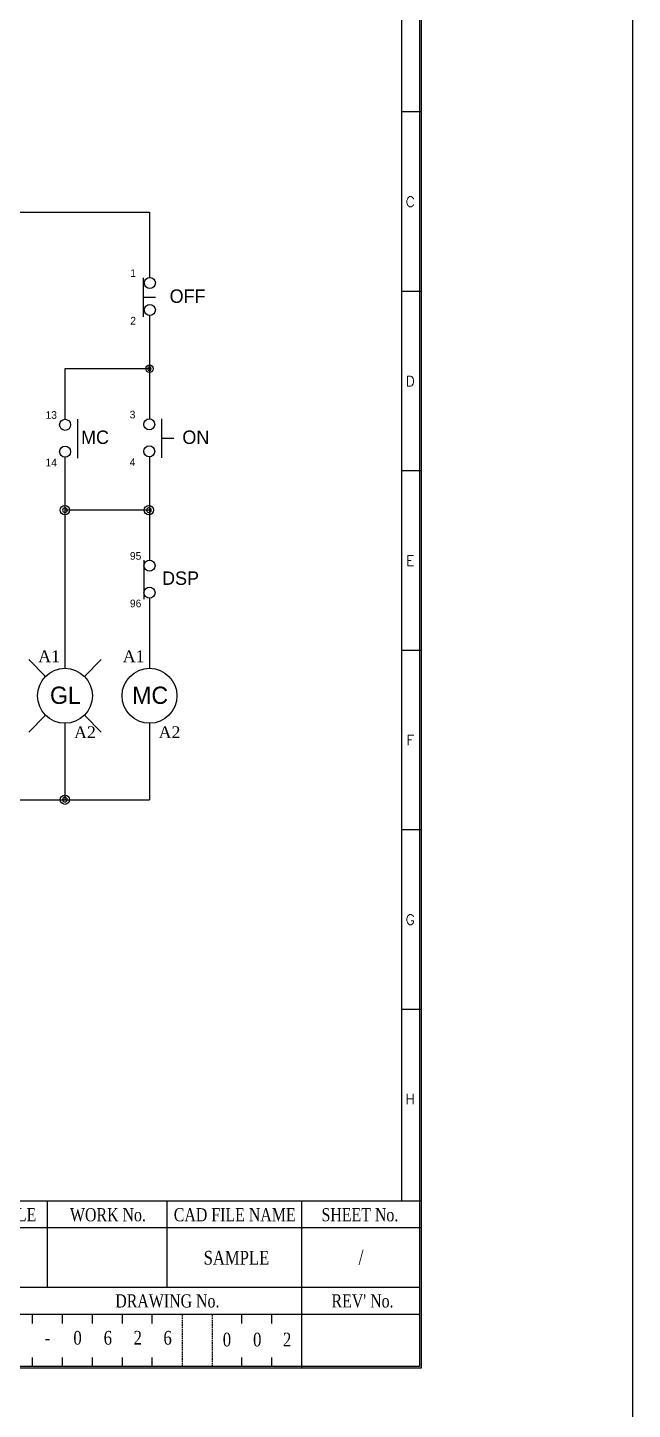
# Model space of a CAD drawing. Header units: millimetres. Extents: x 45 to 885, y 38 to 718.
# Drawn here: x 785.3 to 885.4, y 333.8 to 562.5 of the extents above; entities that cross this region are included whole.
import ezdxf
from ezdxf.enums import TextEntityAlignment as Align

# ---------------------------------------------------------------- set-up
doc = ezdxf.new("R2010")
doc.units = ezdxf.units.MM
doc.linetypes.add('HIDDEN', pattern=[0.375, 0.25, -0.125])
for name, color, linetype in [('20', 2, 'Continuous'), ('30', 3, 'Continuous'), ('4', 133, 'Continuous'), ('40', 4, 'Continuous'), ('70', 7, 'Continuous'), ('ASHADE', 7, 'Continuous')]:
    doc.layers.add(name, color=color, linetype=linetype)
doc.styles.add('ghs', font='NGULIM.TTF')
doc.styles.add('HCM', font='batang.ttc')
doc.styles.add('SIMPLEX', font='SIMPLEX')
doc.styles.add('SS', font='batang.ttc', dxfattribs={"width": 0.8})

msp = doc.modelspace()

# ---------------------------------------------------------------- linework, layer by layer
msp.add_lwpolyline([(45.491, 618.976), (885.408, 618.976), (885.408, 37.938), (45.491, 37.938)], close=True)
at = {"layer": '20', "color": 7}
msp.add_line((847.191, 604.646), (847.191, 368.333), dxfattribs=at)
at = {"layer": '30', "color": 7}
for p, q in [((850.458, 548.513), (847.191, 548.513)), ((850.458, 518.813), (847.191, 518.813)), ((850.458, 489.113), (847.191, 489.113)), ((850.458, 459.413), (847.191, 459.413)), ((850.458, 429.713), (847.191, 429.713)), ((850.458, 400.013), (847.191, 400.013))]:
    msp.add_line(p, q, dxfattribs=at)
at = {"layer": '4', "color": 0}
for p, q in [((788.245, 455.117), (785.454, 457.909)), ((794.674, 455.117), (797.466, 457.909)), ((788.245, 448.688), (785.454, 445.897)), ((794.674, 448.688), (797.466, 445.897))]:
    msp.add_line(p, q, dxfattribs=at)
for centre, radius in [((805.453, 506.025), 0.618), ((791.451, 482.625), 0.772), ((805.354, 482.625), 0.772), ((791.451, 434.71), 0.772)]:
    msp.add_circle(centre, radius, dxfattribs=at)
at = {"layer": '40', "color": 7}
for p, q in [((788.583, 353.978), (788.583, 368.333)), ((808.383, 353.978), (808.383, 368.333)), ((830.658, 353.978), (830.658, 368.333)), ((850.458, 363.878), (701.958, 363.878)), ((850.26, 353.978), (701.958, 353.978)), ((830.658, 340.613), (830.658, 353.978)), ((850.26, 349.523), (701.958, 349.523)), ((786.108, 348.038), (786.108, 349.523)), ((791.058, 348.038), (791.058, 349.523)), ((796.008, 348.038), (796.008, 349.523)), ((800.958, 348.038), (800.958, 349.523)), ((805.923, 348.038), (805.923, 349.523)), ((820.758, 348.038), (820.758, 349.523)), ((825.708, 348.038), (825.708, 349.523)), ((786.108, 340.91), (786.108, 342.395)), ((791.058, 340.91), (791.058, 342.395)), ((796.008, 340.91), (796.008, 342.395)), ((800.958, 340.91), (800.958, 342.395)), ((805.923, 340.91), (805.923, 342.395)), ((820.758, 340.91), (820.758, 342.395)), ((825.708, 340.91), (825.708, 342.395))]:
    msp.add_line(p, q, dxfattribs=at)
at = {"layer": '40', "color": 7, "linetype": 'HIDDEN'}
for p, q in [((810.925, 340.91), (810.925, 349.523)), ((815.875, 340.91), (815.875, 349.523))]:
    msp.add_line(p, q, dxfattribs=at)
at = {"layer": '70', "color": 7}
msp.add_line((474.258, 368.333), (850.458, 368.333), dxfattribs=at)
for points in [[(850.458, 340.613), (474.258, 340.613), (474.258, 607.913), (850.458, 607.913)], [(850.161, 340.91), (474.555, 340.91), (474.555, 607.616), (850.161, 607.616)]]:
    msp.add_lwpolyline(points, close=True, dxfattribs=at)
at = {"layer": 'ASHADE', "ltscale": 2}
for p, q in [((716.282, 531.927), (805.453, 531.927)), ((805.453, 531.927), (805.453, 521.128)), ((804.423, 521.081), (804.423, 514.614)), ((804.423, 517.848), (806.442, 517.848)), ((805.453, 514.841), (805.453, 497.73)), ((791.451, 506.025), (791.451, 497.66)), ((805.453, 506.025), (791.451, 506.025)), ((793.532, 497.673), (793.532, 491.205)), ((807.463, 497.743), (807.463, 491.275)), ((807.463, 494.509), (809.482, 494.509)), ((791.451, 491.421), (791.451, 456.448)), ((791.451, 491.37), (791.451, 482.625)), ((805.453, 491.44), (805.453, 474.342)), ((805.354, 482.625), (791.451, 482.625)), ((804.508, 474.354), (804.508, 467.887)), ((805.453, 468.051), (805.453, 456.448)), ((791.451, 447.357), (791.451, 434.71)), ((805.453, 447.357), (805.453, 434.71)), ((723.568, 434.71), (805.453, 434.71))]:
    msp.add_line(p, q, dxfattribs=at)
for centre, radius in [((805.511, 520.215), 0.915), ((805.511, 515.755), 0.915), ((791.482, 496.745), 0.915), ((805.412, 496.815), 0.915), ((791.482, 492.285), 0.915), ((805.412, 492.355), 0.915), ((805.453, 473.427), 0.915), ((805.453, 468.966), 0.915), ((791.46, 451.903), 4.546), ((805.462, 451.903), 4.546)]:
    msp.add_circle(centre, radius, dxfattribs=at)
for centre, radius, start, end in [((805.453, 506.025), 0.305, 0, 180), ((805.453, 506.025), 0.305, 180, 0), ((791.451, 482.625), 0.381, 0, 180), ((791.451, 482.625), 0.381, 180, 0), ((805.354, 482.625), 0.381, 0, 180), ((805.354, 482.625), 0.381, 180, 0), ((791.451, 434.71), 0.381, 0, 180), ((791.451, 434.71), 0.381, 180, 0)]:
    msp.add_arc(centre, radius, start, end, dxfattribs=at)

# ---------------------------------------------------------------- texts
at = {"layer": '30', "color": 7, "style": 'SIMPLEX'}
for s, p in [('C', (848.627, 533.663)), ('D', (848.627, 503.963)), ('E', (848.627, 474.263)), ('F', (848.627, 444.563)), ('G', (848.627, 414.863)), ('H', (848.627, 385.163))]:
    msp.add_text(s, height=1.683, dxfattribs=at).set_placement(p, align=Align.MIDDLE)
at = {"layer": '40', "color": 7, "style": 'SS', "width": 0.8}
for s, height, p in [('SCALE', 2.178, (782.538, 364.937)), ('WORK No.', 2.178, (798.572, 364.937)), ('CAD FILE NAME', 2.178, (819.562, 364.937)), ('SHEET No.', 2.178, (840.291, 364.937)), ('SAMPLE', 2.277, (819.851, 357.768)), ('/', 2.475, (840.486, 357.768)), ('DRAWING No.', 2.178, (808.41, 350.675)), ("REV' No.", 2.178, (840.728, 350.675)), ('-', 2.277, (788.591, 344.524)), ('0', 2.277, (793.541, 344.524)), ('6', 2.277, (798.558, 344.524)), ('2', 2.277, (803.508, 344.524)), ('6', 2.277, (808.458, 344.524)), ('0', 2.277, (818.276, 344.227)), ('0', 2.277, (823.293, 344.227)), ('2', 2.277, (828.243, 344.227))]:
    msp.add_text(s, height=height, dxfattribs=at).set_placement(p, align=Align.CENTER)
at = {"layer": 'ASHADE', "ltscale": 2, "style": 'ghs'}
for s, height, p in [('1', 1.265, (802.277, 521.206)), ('OFF', 2.2244, (808.788, 516.928)), ('2', 1.265, (802.277, 513.34)), ('13', 1.2654, (788.248, 497.736)), ('3', 1.265, (802.178, 497.806)), ('MC', 2.2244, (794.12, 493.577)), ('ON', 2.2244, (810.896, 493.577)), ('14', 1.2654, (788.248, 489.87)), ('4', 1.265, (802.178, 489.94)), ('95', 1.2654, (802.219, 474.417)), ('DSP', 2.2244, (807.537, 470.258)), ('96', 1.2654, (802.219, 466.552)), ('GL', 2.856, (788.975, 450.562)), ('MC', 2.856, (802.593, 450.562))]:
    msp.add_text(s, height=height, dxfattribs=at).set_placement(p)
at = {"layer": 'ASHADE', "color": 0, "linetype": 'ByBlock', "lineweight": 25, "style": 'HCM'}
for s, p in [('A1', (787.027, 457.465)), ('A1', (801.029, 457.465)), ('A2', (792.964, 444.892)), ('A2', (806.966, 444.892))]:
    msp.add_text(s, height=1.9534, dxfattribs=at).set_placement(p)

doc.saveas('drawing.dxf')
